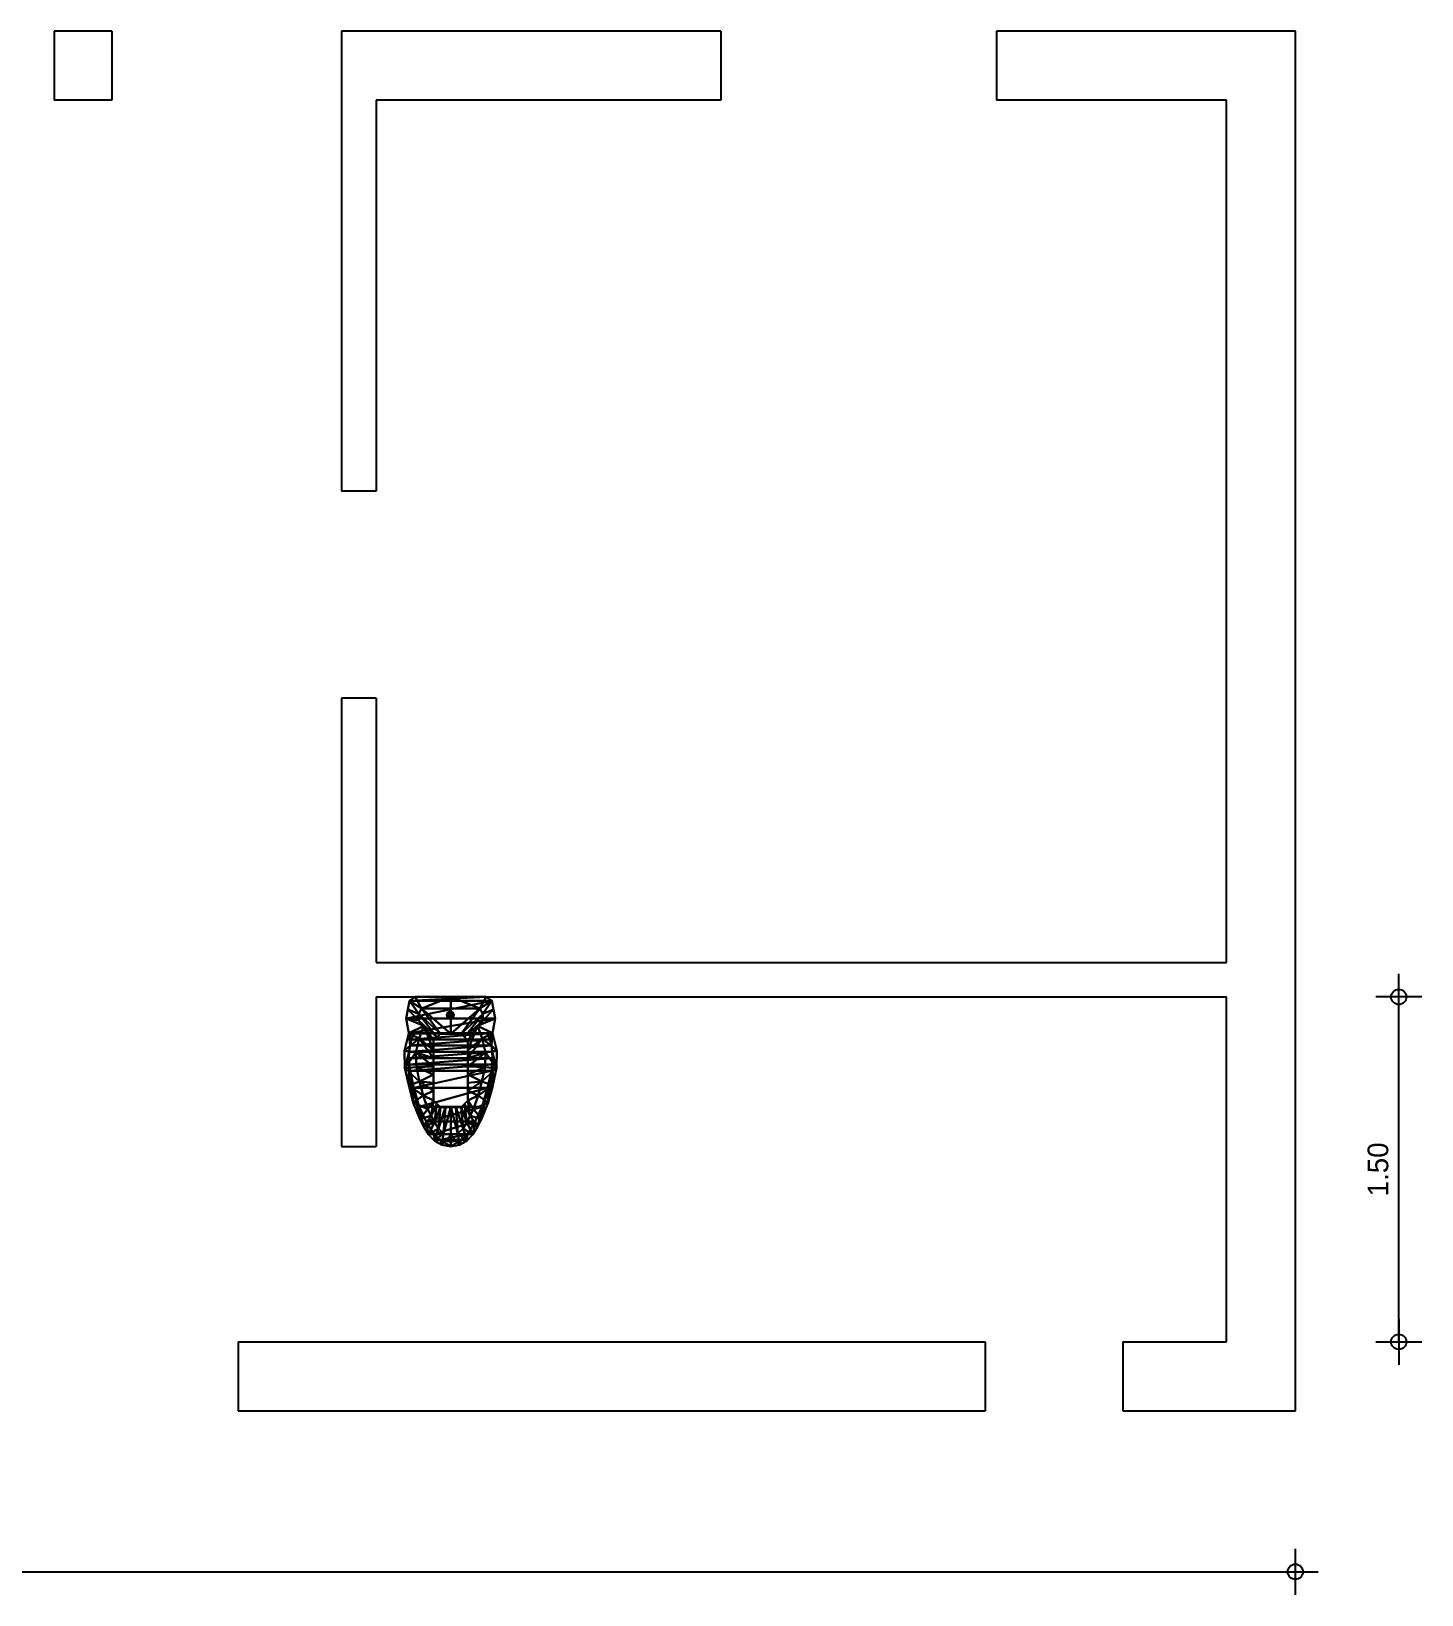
# Model space of a CAD drawing. Header units: metres. Extents: x 52 to 153, y -1 to 49.
# Drawn here: x 59.6 to 65.65, y 14.05 to 20.85 of the extents above; entities that cross this region are included whole.
import ezdxf

# ---------------------------------------------------------------- set-up
doc = ezdxf.new("R2010")
doc.units = ezdxf.units.M
doc.header["$LTSCALE"] = 0.018
for name, color, linetype in [('3DKITBATH', 3, 'Continuous'), ('DIMBLK', 3, 'Continuous'), ('LAYER-ON', 4, 'Continuous')]:
    doc.layers.add(name, color=color, linetype=linetype)
doc.styles.get("Standard").update_dxf_attribs({"font": 'ugtxt.shx'})
doc.dimstyles.new('CADWDOT', dxfattribs={"dimscale": 0.05, "dimtxt": 1.8, "dimasz": 0.08, "dimexe": 2, "dimexo": 0, "dimgap": 0.09, "dimtad": 0, "dimrnd": 0.001, "dimzin": 0, "dimdsep": 46, "dimtxsty": 'Standard', "dimblk": 'ARTDIM', "dimblk1": 'ARTDIM', "dimblk2": 'ARTDIM', "dimsah": 1, "dimcen": 0.09, "dimdle": 0.05, "dimse1": 1, "dimse2": 1, "dimadec": 0, "dimazin": 0, "dimtfac": 1, "dimtdec": 4, "dimtmove": 0, "dimatfit": 3, "dimldrblk": 'ARTDIM', "dimfxl": 1, "dimtvp": 0.9999, "dimtolj": 1, "dimtzin": 0, "dimarcsym": 0})

# ---------------------------------------------------------------- blocks, each defined once
blk = doc.blocks.new('cwba70')
at = {"layer": '3DKITBATH', "color": 227}
mesh = blk.add_polyface(dxfattribs=at)
corners = [(0.385, -0.465, 0.25), (0.37, -0.48, 0.25), (0.3475, -0.48, 0.25), (0.4, -0.2666, 0.25), (0.4, -0.3022, 0.25), (0.4, -0.3734, 0.25), (0.4, -0.3378, 0.25), (0.4, -0.409, 0.25), (0.4, -0.45, 0.25), (0.325, -0.16, 0.25), (0.37, -0.16, 0.25), (0.385, -0.175, 0.25), (0.4, -0.231, 0.25), (0.4, -0.19, 0.25), (0.4103, -0.5169, 0.32), (0.4414, -0.5647, 0.37), (0.3951, -0.5447, 0.32), (0.4216, -0.5978, 0.37), (0.3788, -0.572, 0.32), (0.3958, -0.6258, 0.37), (0.3629, -0.6434, 0.37), (0.3562, -0.5938, 0.32), (0.5068, -0.1576, 0.37), (0.4619, -0.1802, 0.32), (0.5253, -0.2323, 0.37), (0.4761, -0.2419, 0.32), (0.4743, -0.3052, 0.32), (0.5242, -0.3092, 0.37), (0.4605, -0.3671, 0.32), (0.5078, -0.3846, 0.37), (0.4445, -0.4285, 0.32), (0.4592, -0.5305, 0.37), (0.4239, -0.4883, 0.32), (0.488, -0.4592, 0.37), (0.325, -0.05, 0.32), (0.325, 0, 0.37), (0.4793, 0, 0.37), (0.4519, -0.05, 0.32), (0.5036, -0.0175, 0.37), (0.4641, -0.0739, 0.32), (0.4412, -0.125, 0.32), (0.5114, -0.0553, 0.37), (0.5191, -0.0931, 0.37), (0.4641, -0.103, 0.32), (0.325, -0.159, 0.4), (0.325, -0.159, 0.37), (0.4858, -0.159, 0.37), (0.4858, -0.159, 0.4), (0.4951, -0.185, 0.37), (0.4951, -0.185, 0.4), (0.5019, -0.2119, 0.37), (0.5019, -0.2119, 0.4), (0.5059, -0.2392, 0.37), (0.5059, -0.2392, 0.4), (0.5073, -0.2668, 0.37), (0.5073, -0.2668, 0.4), (0.5059, -0.2945, 0.37), (0.5059, -0.2945, 0.4), (0.5018, -0.3218, 0.37), (0.5018, -0.3218, 0.4), (0.4849, -0.3947, 0.37), (0.4849, -0.3947, 0.4), (0.4621, -0.4779, 0.37), (0.4621, -0.4779, 0.4), (0.4315, -0.5423, 0.37), (0.4315, -0.5423, 0.4), (0.3987, -0.5971, 0.37), (0.3987, -0.5971, 0.4), (0.3698, -0.6218, 0.4), (0.3698, -0.6218, 0.37), (0.1642, -0.159, 0.37), (0.1642, -0.159, 0.4), (0.1549, -0.185, 0.37), (0.1549, -0.185, 0.4), (0.1481, -0.2119, 0.37), (0.1481, -0.2119, 0.4), (0.1441, -0.2392, 0.37), (0.1441, -0.2392, 0.4), (0.1427, -0.2668, 0.37), (0.1427, -0.2668, 0.4), (0.1441, -0.2945, 0.37), (0.1441, -0.2945, 0.4), (0.1482, -0.3218, 0.37), (0.1482, -0.3218, 0.4), (0.1651, -0.3947, 0.37), (0.1651, -0.3947, 0.4), (0.1879, -0.4779, 0.37), (0.1879, -0.4779, 0.4), (0.2185, -0.5423, 0.37), (0.2185, -0.5423, 0.4), (0.2513, -0.5971, 0.37), (0.2513, -0.5971, 0.4), (0.2802, -0.6218, 0.4), (0.325, -0.6302, 0.4), (0.2802, -0.6218, 0.37), (0.325, -0.6302, 0.37), (0.1707, 0, 0.37), (0.1464, -0.0175, 0.37), (0.1386, -0.0553, 0.37), (0.1309, -0.0931, 0.37), (0.1432, -0.1576, 0.37), (0.1247, -0.2323, 0.37), (0.1258, -0.3092, 0.37), (0.1422, -0.3846, 0.37), (0.162, -0.4592, 0.37), (0.1908, -0.5305, 0.37), (0.2086, -0.5647, 0.37), (0.2284, -0.5978, 0.37), (0.2542, -0.6258, 0.37), (0.325, -0.6505, 0.37), (0.2871, -0.6434, 0.37), (0.1981, -0.05, 0.32), (0.28, -0.16, 0.25), (0.1859, -0.0739, 0.32), (0.265, -0.175, 0.25), (0.1859, -0.103, 0.32), (0.25, -0.19, 0.25), (0.2088, -0.125, 0.32), (0.25, -0.231, 0.25), (0.1881, -0.1802, 0.32), (0.25, -0.2666, 0.25), (0.1739, -0.2419, 0.32), (0.25, -0.3022, 0.25), (0.25, -0.3734, 0.25), (0.1757, -0.3052, 0.32), (0.25, -0.3378, 0.25), (0.1895, -0.3671, 0.32), (0.25, -0.409, 0.25), (0.2055, -0.4285, 0.32), (0.2261, -0.4883, 0.32), (0.2397, -0.5169, 0.32), (0.25, -0.45, 0.25), (0.2549, -0.5447, 0.32), (0.265, -0.465, 0.25), (0.28, -0.48, 0.25), (0.2712, -0.572, 0.32), (0.3025, -0.48, 0.25), (0.325, -0.48, 0.25), (0.325, -0.5996, 0.32), (0.2938, -0.5938, 0.32)]
mesh.append_faces([[corners[k] for k in face] for face in [(94, 109, 95, 95), (110, 94, 108, 108), (88, 107, 90, 90), (86, 106, 88, 88), (84, 105, 86, 86), (82, 104, 84, 84), (80, 103, 82, 82), (78, 103, 80, 80), (76, 102, 78, 78), (74, 101, 76, 76), (72, 100, 74, 74), (69, 19, 66, 66), (17, 66, 19, 19), (15, 64, 17, 17), (31, 62, 15, 15), (33, 60, 31, 31), (29, 58, 33, 33), (27, 54, 29, 29), (24, 52, 27, 27), (22, 50, 24, 24), (5, 28, 7, 7), (6, 28, 5, 5), (16, 17, 18, 18), (34, 35, 37, 37), (106, 132, 107, 107)]], dxfattribs={"vtx0": -1, "vtx1": -1, "vtx2": -1, "color": 227})
mesh.append_faces([[corners[k] for k in face] for face in [(0, 14, 16, 16), (1, 16, 18, 18), (2, 18, 21, 21), (137, 139, 136, 136), (21, 137, 2, 2), (12, 23, 3, 3), (3, 25, 4, 4), (4, 26, 6, 6), (7, 28, 30, 30), (30, 8, 7, 7), (111, 9, 112, 112), (9, 37, 10, 10), (10, 39, 11, 11), (11, 43, 13, 13), (13, 40, 12, 12), (14, 31, 15, 15), (18, 17, 19, 19), (21, 19, 20, 20), (20, 138, 21, 21), (40, 22, 23, 23), (23, 24, 25, 25), (25, 27, 26, 26), (27, 28, 26, 26), (29, 30, 28, 28), (33, 32, 30, 30), (35, 111, 96, 96), (37, 35, 36, 36), (37, 38, 39, 39), (39, 41, 43, 43), (43, 42, 40, 40), (48, 47, 49, 49), (50, 49, 51, 51), (52, 51, 53, 53), (54, 53, 55, 55), (56, 55, 57, 57), (58, 57, 59, 59), (60, 59, 61, 61), (62, 61, 63, 63), (64, 63, 65, 65), (66, 65, 67, 67), (69, 67, 68, 68), (69, 93, 95, 95), (71, 72, 73, 73), (73, 74, 75, 75), (75, 76, 77, 77), (77, 78, 79, 79), (79, 80, 81, 81), (81, 82, 83, 83), (83, 84, 85, 85), (85, 86, 87, 87), (87, 88, 89, 89), (89, 90, 91, 91), (91, 94, 92, 92), (93, 94, 95, 95), (97, 111, 113, 113), (98, 113, 115, 115), (99, 115, 117, 117), (100, 117, 119, 119), (101, 119, 121, 121), (102, 121, 124, 124), (126, 102, 124, 124), (128, 103, 126, 126), (129, 104, 128, 128), (105, 130, 106, 106), (107, 135, 108, 108), (108, 139, 110, 110), (138, 110, 139, 139), (113, 112, 114, 114), (115, 114, 116, 116), (117, 116, 118, 118), (119, 118, 120, 120), (121, 120, 122, 122), (124, 122, 125, 125), (126, 127, 128, 128), (131, 128, 127, 127), (130, 133, 132, 132), (132, 134, 135, 135), (135, 136, 139, 139)]], dxfattribs={"vtx0": -1, "vtx2": -1, "color": 227})
mesh.append_faces([[corners[k] for k in face] for face in [(108, 94, 90, 90), (90, 107, 108, 108), (88, 106, 107, 107), (86, 105, 106, 106), (84, 104, 105, 105), (82, 103, 104, 104), (78, 102, 103, 103), (76, 101, 102, 102), (74, 100, 101, 101), (109, 69, 95, 95), (69, 20, 19, 19), (17, 64, 66, 66), (15, 62, 64, 64), (31, 60, 62, 62), (33, 58, 60, 60), (29, 56, 58, 58), (29, 54, 56, 56), (27, 52, 54, 54), (24, 50, 52, 52), (22, 48, 50, 50), (16, 15, 17, 17), (35, 34, 111, 111), (107, 132, 135, 135), (126, 123, 127, 127), (126, 125, 123, 123)]], dxfattribs={"vtx0": -1, "vtx2": -1, "vtx3": -1, "color": 227})
mesh.append_faces([[corners[k] for k in face] for face in [(70, 100, 72, 72), (71, 73, 47, 47), (93, 68, 92, 92), (8, 14, 0, 0), (0, 16, 1, 1), (1, 18, 2, 2), (138, 137, 21, 21), (40, 23, 12, 12), (23, 25, 3, 3), (25, 26, 4, 4), (26, 28, 6, 6), (32, 8, 30, 30), (37, 39, 10, 10), (39, 43, 11, 11), (43, 40, 13, 13), (32, 31, 14, 14), (14, 15, 16, 16), (18, 19, 21, 21), (109, 138, 20, 20), (42, 22, 40, 40), (22, 24, 23, 23), (24, 27, 25, 25), (29, 28, 27, 27), (33, 30, 29, 29), (31, 32, 33, 33), (36, 38, 37, 37), (38, 41, 39, 39), (41, 42, 43, 43), (46, 45, 47, 47), (46, 47, 48, 48), (48, 49, 50, 50), (50, 51, 52, 52), (52, 53, 54, 54), (54, 55, 56, 56), (56, 57, 58, 58), (58, 59, 60, 60), (60, 61, 62, 62), (62, 63, 64, 64), (64, 65, 66, 66), (66, 67, 69, 69), (68, 93, 69, 69)]], dxfattribs={"vtx1": -1, "vtx2": -1, "color": 227})
mesh.append_faces([[corners[k] for k in face] for face in [(110, 109, 94, 94), (109, 20, 69, 69), (49, 47, 73, 73), (51, 49, 75, 75), (73, 75, 49, 49), (55, 53, 79, 79), (77, 79, 53, 53), (53, 51, 77, 77), (75, 77, 51, 51), (57, 55, 81, 81), (79, 81, 55, 55), (59, 57, 83, 83), (81, 83, 57, 57), (61, 59, 85, 85), (83, 85, 59, 59), (63, 61, 87, 87), (85, 87, 61, 61), (65, 63, 89, 89), (87, 89, 63, 63), (67, 65, 91, 91), (89, 91, 65, 65), (68, 67, 92, 92), (91, 92, 67, 67), (111, 34, 9, 9), (34, 37, 9, 9), (71, 44, 45, 45), (44, 47, 45, 45)]], dxfattribs={"vtx1": -1, "vtx2": -1, "vtx3": -1, "color": 227})
mesh.append_faces([[corners[k] for k in face] for face in [(32, 14, 8, 8), (130, 129, 131, 131)]], dxfattribs={"vtx2": -1, "color": 227})
mesh.append_faces([[corners[k] for k in face] for face in [(22, 46, 48, 48), (135, 134, 136, 136), (45, 70, 71, 71), (71, 70, 72, 72), (73, 72, 74, 74), (75, 74, 76, 76), (77, 76, 78, 78), (79, 78, 80, 80), (81, 80, 82, 82), (83, 82, 84, 84), (85, 84, 86, 86), (87, 86, 88, 88), (89, 88, 90, 90), (91, 90, 94, 94), (93, 92, 94, 94), (97, 96, 111, 111), (98, 97, 113, 113), (99, 98, 115, 115), (100, 99, 117, 117), (101, 100, 119, 119), (102, 101, 121, 121), (126, 103, 102, 102), (128, 104, 103, 103), (129, 105, 104, 104), (105, 129, 130, 130), (106, 130, 132, 132), (108, 135, 139, 139), (138, 109, 110, 110), (113, 111, 112, 112), (115, 113, 114, 114), (117, 115, 116, 116), (119, 117, 118, 118), (121, 119, 120, 120), (124, 121, 122, 122), (126, 124, 125, 125), (131, 129, 128, 128), (130, 131, 133, 133), (132, 133, 134, 134), (137, 138, 139, 139)]], dxfattribs={"vtx2": -1, "vtx3": -1, "color": 227})
mesh = blk.add_polyface(dxfattribs=at)
corners = [(0.1432, -0.1576, 0.37), (0.1432, -0.1576, 0.67), (0.1309, -0.0931, 0.37), (0.1309, -0.0931, 0.67), (0.1464, -0.0175, 0.37), (0.1464, -0.0175, 0.67), (0.1707, 0, 0.37), (0.1707, 0, 0.67), (0.4793, 0, 0.37), (0.4793, 0, 0.67), (0.5036, -0.0175, 0.37), (0.5036, -0.0175, 0.67), (0.5191, -0.0931, 0.37), (0.5191, -0.0931, 0.67), (0.5068, -0.1576, 0.67), (0.5068, -0.1576, 0.37)]
mesh.append_faces([[corners[k] for k in face] for face in [(14, 13, 1, 1), (7, 5, 9, 9)]], dxfattribs={"vtx1": -1, "vtx2": -1, "color": 227})
mesh.append_faces([[corners[k] for k in face] for face in [(3, 1, 13, 13), (5, 3, 11, 11), (13, 11, 3, 3), (11, 9, 5, 5)]], dxfattribs={"vtx1": -1, "vtx2": -1, "vtx3": -1, "color": 227})
mesh.append_faces([[corners[k] for k in face] for face in [(0, 15, 14, 14), (14, 1, 0, 0), (2, 0, 1, 1), (1, 3, 2, 2), (4, 2, 3, 3), (3, 5, 4, 4), (6, 4, 5, 5), (5, 7, 6, 6), (8, 6, 7, 7), (7, 9, 8, 8), (10, 8, 9, 9), (9, 11, 10, 10), (12, 10, 11, 11), (11, 13, 12, 12), (15, 12, 13, 13), (13, 14, 15, 15)]], dxfattribs={"vtx2": -1, "vtx3": -1, "color": 227})
at = {"layer": '3DKITBATH', "color": 192}
mesh = blk.add_polyface(dxfattribs=at)
corners = [(0.3338, -0.0894, 0.67), (0.3338, -0.0894, 0.7), (0.3232, -0.0938, 0.67), (0.3232, -0.0938, 0.7), (0.3126, -0.0894, 0.67), (0.3126, -0.0894, 0.7), (0.3082, -0.0788, 0.67), (0.3082, -0.0788, 0.7), (0.3126, -0.0682, 0.67), (0.3126, -0.0682, 0.7), (0.3232, -0.0638, 0.67), (0.3232, -0.0638, 0.7), (0.3338, -0.0682, 0.67), (0.3338, -0.0682, 0.7), (0.3382, -0.0788, 0.7), (0.3382, -0.0788, 0.67)]
mesh.append_faces([[corners[k] for k in face] for face in [(8, 12, 6, 6), (6, 12, 4, 4), (4, 12, 2, 2), (2, 12, 0, 0)]], dxfattribs={"vtx0": -1, "vtx1": -1, "vtx2": -1, "color": 192})
mesh.append_faces([[corners[k] for k in face] for face in [(13, 1, 14, 14), (0, 12, 15, 15)]], dxfattribs={"vtx0": -1, "vtx2": -1, "color": 192})
mesh.append_faces([[corners[k] for k in face] for face in [(13, 9, 7, 7), (13, 7, 5, 5), (13, 5, 3, 3), (13, 3, 1, 1)]], dxfattribs={"vtx0": -1, "vtx2": -1, "vtx3": -1, "color": 192})
mesh.append_faces([[corners[k] for k in face] for face in [(10, 12, 8, 8)]], dxfattribs={"vtx1": -1, "vtx2": -1, "color": 192})
mesh.append_faces([[corners[k] for k in face] for face in [(13, 11, 9, 9), (0, 15, 14, 14), (14, 1, 0, 0), (2, 0, 1, 1), (1, 3, 2, 2), (4, 2, 3, 3), (3, 5, 4, 4), (6, 4, 5, 5), (5, 7, 6, 6), (8, 6, 7, 7), (7, 9, 8, 8), (10, 8, 9, 9), (9, 11, 10, 10), (12, 10, 11, 11), (11, 13, 12, 12), (15, 12, 13, 13), (13, 14, 15, 15)]], dxfattribs={"vtx2": -1, "vtx3": -1, "color": 192})
at = {"layer": '3DKITBATH', "color": 227}
mesh = blk.add_polyface(dxfattribs=at)
corners = [(0.325, -0.48), (0.325, -0.48, 0.25), (0.37, -0.48, 0.25), (0.37, -0.48), (0.4, -0.45), (0.4, -0.45, 0.25), (0.4, -0.19), (0.4, -0.19, 0.25), (0.325, -0.16), (0.37, -0.16, 0.25), (0.37, -0.16), (0.325, -0.16, 0.25), (0.28, -0.48, 0.25), (0.28, -0.48), (0.25, -0.45), (0.25, -0.45, 0.25), (0.25, -0.19), (0.28, -0.16), (0.25, -0.19, 0.25), (0.28, -0.16, 0.25)]
mesh.append_faces([[corners[k] for k in face] for face in [(0, 1, 13, 13), (8, 11, 10, 10)]], dxfattribs={"vtx0": -1, "vtx1": -1, "vtx2": -1, "color": 227})
mesh.append_faces([[corners[k] for k in face] for face in [(5, 3, 4, 4), (7, 10, 9, 9), (13, 15, 14, 14), (17, 18, 19, 19)]], dxfattribs={"vtx0": -1, "vtx2": -1, "color": 227})
mesh.append_faces([[corners[k] for k in face] for face in [(1, 0, 3, 3), (11, 8, 17, 17)]], dxfattribs={"vtx0": -1, "vtx2": -1, "vtx3": -1, "color": 227})
mesh.append_faces([[corners[k] for k in face] for face in [(12, 13, 1, 1), (2, 3, 5, 5), (4, 6, 5, 5), (7, 5, 6, 6), (6, 10, 7, 7), (9, 10, 11, 11)]], dxfattribs={"vtx1": -1, "vtx2": -1, "color": 227})
mesh.append_faces([[corners[k] for k in face] for face in [(3, 2, 1, 1), (17, 19, 11, 11), (13, 12, 15, 15), (16, 14, 15, 15), (15, 18, 16, 16), (17, 16, 18, 18)]], dxfattribs={"vtx2": -1, "vtx3": -1, "color": 227})
blk = doc.blocks.new('ARTDIM')
at = {"layer": 'DIMBLK'}
for p, q in [((0, -24.9975), (0, 24.9975)), ((-24.9975, 0), (24.9975, 0))]:
    blk.add_line(p, q, dxfattribs=at)
blk.add_circle((0, 0), 8.25, dxfattribs=at)
blk = doc.blocks.new('*D12')
at = {"color": 0, "lineweight": -2, "transparency": 16777216}
blk.add_line((53.104, 14.15), (65.096, 14.15), dxfattribs=at)
at = {"layer": 'Defpoints', "color": 0, "transparency": 16777216}
for p in [(53.1, 14.85), (65.1, 14.85), (65.1, 14.15)]:
    blk.add_point(p, dxfattribs=at)
at = {"color": 0, "lineweight": -2, "transparency": 16777216, "xscale": 0.004, "yscale": 0.004, "zscale": 0.004, "rotation": 180}
blk.add_blockref('ARTDIM', (53.1, 14.15), dxfattribs=at)
at = {"color": 0, "lineweight": -2, "transparency": 16777216, "xscale": 0.004, "yscale": 0.004, "zscale": 0.004}
blk.add_blockref('ARTDIM', (65.1, 14.15), dxfattribs=at)
at = {"color": 0, "transparency": 16777216, "insert": (59.1, 14.239991), "char_height": 0.09, "attachment_point": 5}
blk.add_mtext('\\A1;12.00', dxfattribs=at)
blk = doc.blocks.new('*D19')
at = {"color": 0, "lineweight": -2, "transparency": 16777216}
blk.add_line((65.55, 15.154), (65.55, 16.646), dxfattribs=at)
at = {"layer": 'Defpoints', "color": 0, "transparency": 16777216}
for p in [(64.8, 16.65), (65.55, 16.65), (64.8, 15.15)]:
    blk.add_point(p, dxfattribs=at)
at = {"color": 0, "lineweight": -2, "transparency": 16777216, "xscale": 0.004, "yscale": 0.004, "zscale": 0.004}
for p, rotation in [((65.55, 16.65), 90), ((65.55, 15.15), 270)]:
    blk.add_blockref('ARTDIM', p, dxfattribs=dict(at, rotation=rotation))
at = {"color": 0, "transparency": 16777216, "insert": (65.460009, 15.9), "char_height": 0.09, "attachment_point": 5, "rotation": 90}
blk.add_mtext('\\A1;1.50', dxfattribs=at)

msp = doc.modelspace()

# ---------------------------------------------------------------- linework, layer by layer
for p, q in [((59.95, 20.85), (59.7, 20.85)), ((59.7, 20.85), (59.7, 20.55)), ((59.95, 20.85), (59.95, 20.55)), ((62.6, 20.85), (60.95, 20.85)), ((60.95, 20.85), (60.95, 20.55)), ((62.6, 20.85), (62.6, 20.55)), ((65.1, 20.85), (63.8, 20.85)), ((63.8, 20.85), (63.8, 20.55)), ((65.1, 14.85), (65.1, 20.85)), ((59.95, 20.55), (59.7, 20.55)), ((60.95, 20.55), (60.95, 18.85)), ((62.6, 20.55), (61.1, 20.55)), ((61.1, 20.55), (61.1, 18.85)), ((64.8, 20.55), (63.8, 20.55)), ((64.8, 16.8), (64.8, 20.55)), ((61.1, 18.85), (60.95, 18.85)), ((61.1, 17.95), (60.95, 17.95)), ((60.95, 17.95), (60.95, 16)), ((61.1, 17.95), (61.1, 16.8)), ((61.1, 16.8), (64.8, 16.8)), ((61.1, 16.65), (64.8, 16.65)), ((61.1, 16.65), (61.1, 16)), ((64.8, 15.15), (64.8, 16.65)), ((60.95, 16), (61.1, 16)), ((60.5, 15.15), (63.75, 15.15)), ((60.5, 15.15), (60.5, 14.85)), ((63.75, 15.15), (63.75, 14.85)), ((64.35, 15.15), (64.8, 15.15)), ((64.35, 15.15), (64.35, 14.85)), ((60.5, 14.85), (63.75, 14.85)), ((64.35, 14.85), (65.1, 14.85))]:
    msp.add_line(p, q)

# ---------------------------------------------------------------- block references
at = {"layer": 'LAYER-ON'}
msp.add_blockref('cwba70', (61.1, 16.65), dxfattribs=at)

# ---------------------------------------------------------------- dimensions: what is measured, and where the dimension line sits
dim = msp.add_linear_dim(base=(65.55, 16.65), p1=(64.8, 15.15), p2=(64.8, 16.65), angle=90, dimstyle='CADWDOT')
dim.commit()
dim.dimension.update_dxf_attribs({"geometry": '*D19', "text_midpoint": (65.46, 15.9)})
dim = msp.add_linear_dim(base=(65.1, 14.15), p1=(53.1, 14.85), p2=(65.1, 14.85), dimstyle='CADWDOT')
dim.commit()
dim.dimension.update_dxf_attribs({"geometry": '*D12', "text_midpoint": (59.1, 14.24)})

doc.saveas('drawing.dxf')
